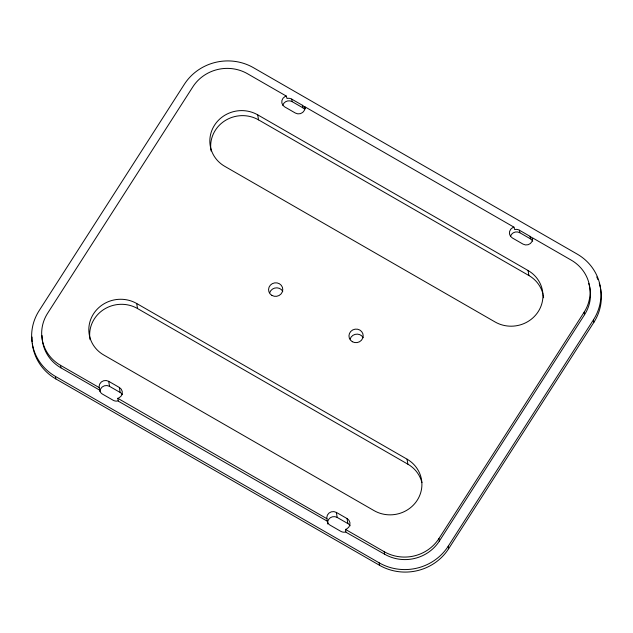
<?xml version="1.0" encoding="UTF-8"?>
<svg xmlns="http://www.w3.org/2000/svg" width="633" height="633" viewBox="0 0 633 633"><rect width="100%" height="100%" fill="white"/><g stroke="black" fill="none" stroke-linecap="round" stroke-linejoin="round"><path stroke-width="0.95" d="M350.096 525.801A6.283 5.982 -9.4 0 0 347.865 523.578L347.034 518.554L336.36 512.413A6.283 5.982 -9.4 0 0 326.794 517.47L327.372 521.537A6.283 5.982 -9.4 0 0 330.181 525.216L340.855 531.356A6.283 5.982 -9.4 0 0 345.594 532.021L384.642 554.223A39.784 37.901 -9.4 0 0 439.342 541.088L438.922 538.58L584.14 312.188A39.784 37.901 -9.4 0 0 571.251 260.139L532.503 237.834L532.63 239.084A6.283 5.982 -9.4 0 1 523.064 244.14L512.39 237.992A6.283 5.982 -9.4 0 1 512.714 227.611L513.949 227.152L514.669 229.55A6.283 5.982 -9.4 0 1 519.408 230.214L530.074 236.362A6.283 5.982 -9.4 0 1 532.306 238.586M439.342 541.088L584.56 314.696A39.784 37.901 -9.4 0 0 588.698 283.362M448.647 548.724L448.227 546.216L593.453 319.815A50.26 47.879 -9.4 0 0 577.169 254.078L253.445 67.691A50.26 47.879 -9.4 0 0 184.353 84.276L39.135 310.668A50.26 47.879 -9.4 0 0 55.419 376.406L55.831 378.922L379.555 565.309A50.26 47.879 -9.4 0 0 448.647 548.724L593.865 322.332A50.26 47.879 -9.4 0 0 599.253 283.252M304.829 106.748L305.209 108.955A6.283 5.982 -9.4 0 0 302.408 105.276L291.734 99.128A6.283 5.982 -9.4 0 0 286.994 98.463L286.282 96.066L285.048 96.532A6.283 5.982 -9.4 0 0 284.715 106.906L295.389 113.054A6.283 5.982 -9.4 0 0 304.964 107.998L304.829 106.748L513.949 227.152M118.221 400.824L117.801 398.315L119.036 397.848A6.283 5.982 -9.4 0 0 119.36 387.467L108.694 381.327A6.283 5.982 -9.4 0 0 99.12 386.383L99.698 390.45A6.283 5.982 -9.4 0 0 102.506 394.13L113.18 400.27A6.283 5.982 -9.4 0 0 117.92 400.934L327.34 521.228M345.887 531.91L345.476 529.402L346.71 528.935A6.283 5.982 -9.4 0 0 347.034 518.554M286.282 96.066L247.527 73.752A39.784 37.901 -9.4 0 0 192.828 86.879L47.61 313.28A39.784 37.901 -9.4 0 0 60.499 365.32L60.918 367.836L99.666 390.142M282.84 105.149A6.283 5.982 -9.4 0 1 292.145 101.644L302.819 107.784A6.283 5.982 -9.4 0 1 304.093 108.757M510.515 236.236A6.283 5.982 -9.4 0 1 519.82 232.73L530.494 238.87A6.283 5.982 -9.4 0 1 532.717 241.102M257.71 114.842L528.064 270.505A31.413 29.925 -9.4 0 1 538.248 311.594A31.413 29.925 -9.4 0 1 495.061 321.96L224.699 166.297A31.413 29.925 -9.4 0 1 214.524 125.207A31.413 29.925 -9.4 0 1 257.71 114.842L258.541 119.866L528.895 275.529A31.413 29.925 -9.4 0 1 542.932 293.926M136.688 303.5L407.051 459.17A31.413 29.925 -9.4 0 1 417.226 500.252A31.413 29.925 -9.4 0 1 374.048 510.617L103.685 354.955A31.413 29.925 -9.4 0 1 93.51 313.865A31.413 29.925 -9.4 0 1 136.688 303.5L137.519 308.532L407.881 464.195A31.413 29.925 -9.4 0 1 421.918 482.591M108.694 381.327L109.525 386.352L120.199 392.492A6.283 5.982 -9.4 0 1 122.422 394.723M336.36 512.413L337.199 517.438L347.865 523.578M60.499 365.32L99.254 387.633M117.801 398.315L326.921 518.72M345.476 529.402L384.223 551.707A39.784 37.901 -9.4 0 0 438.922 538.58M55.419 376.406L379.135 562.8A50.26 47.879 -9.4 0 0 448.227 546.216M593.453 319.815L593.865 322.332M584.14 312.188L584.56 314.696M530.074 236.362L530.494 238.87M528.064 270.505L528.895 275.529M519.408 230.214L519.82 232.73M407.051 459.17L407.881 464.195M384.223 551.707L384.642 554.223M379.135 562.8L379.555 565.309M302.408 105.276L302.819 107.784M291.734 99.128L292.145 101.644M119.36 387.467L120.199 392.492M596.737 276.953A50.26 47.879 -9.4 0 1 597.932 279.612M55.831 378.922A50.26 47.879 -9.4 0 1 32.346 343.798M32.164 341.867A50.26 47.879 -9.4 0 1 32.069 337.057M60.918 367.836A39.784 37.901 -9.4 0 1 42.087 335.585M327.791 524.045A6.283 5.982 -9.4 0 1 337.199 517.438M99.951 391.408A6.283 5.982 -9.4 0 1 109.525 386.352M269.698 292.755A7.121 6.781 -9.4 0 1 282.769 291.299M350.096 339.051A7.121 6.781 -9.4 0 1 363.168 337.595M543.146 294.875A31.413 29.925 -9.4 0 1 543.612 297.787M211.098 151.018A31.413 29.925 -9.4 0 1 224.541 120.982A31.413 29.925 -9.4 0 1 258.541 119.866M90.084 339.676A31.413 29.925 -9.4 0 1 103.527 309.648A31.413 29.925 -9.4 0 1 137.519 308.532M271.937 295.421A7.121 6.781 -9.4 0 0 282.785 289.685A7.121 6.781 -9.4 0 0 272.309 283.655A7.121 6.781 -9.4 0 0 271.937 295.421M352.336 341.709A7.121 6.781 -9.4 0 0 363.184 335.973A7.121 6.781 -9.4 0 0 352.708 329.943A7.121 6.781 -9.4 0 0 352.336 341.709"/></g></svg>
